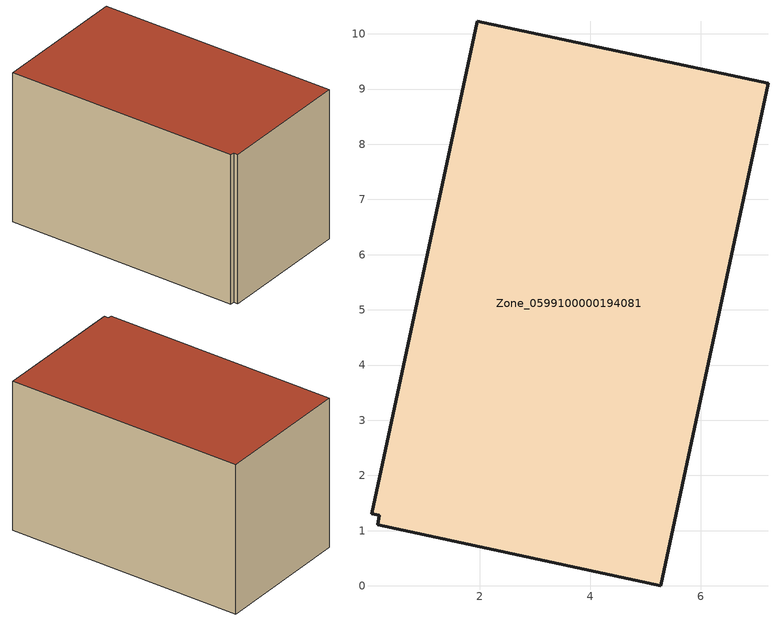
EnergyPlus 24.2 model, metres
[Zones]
Zone_0599100000194081
 floor ground (C_G): 0.18,1.28 0.04,1.31 1.95,10.23 7.22,9.1 5.28,0 0.14,1.11 z0
 wall outside (C_F): 5.28,0 7.22,9.1 1.95,10.23 0.04,1.31 0.18,1.28 0.14,1.11 5.28,0 z0:5.88
 roof outside (C_R): 0.18,1.28 0.14,1.11 5.28,0 7.22,9.1 1.95,10.23 0.04,1.31 z5.88
[BUILDING]
Pand.0599100000194081: North Axis=0; Terrain=City; Loads Convergence Tolerance Value=0.04; Temperature Convergence Tolerance Value=0.4; Solar Distribution=FullExterior; Maximum Number of Warmup Days=25; Minimum Number of Warmup Days=1
[Site:Location]
Rotterdam.The.Hague.AP_ZH_NLD Design_Conditions: Latitude=51.96; Longitude=4.45; Time Zone=1; Elevation=-4.5
[SITE:GROUNDTEMPERATURE:BUILDINGSURFACE]
18, 18, 18, 18, 18, 18, 18, 18, 18, 18, 18, 18
[MATERIAL] Thermal Absorptance=0.9; Solar Absorptance=0.7; Visible Absorptance=0.7
Name | Roughness | Thickness | Conductivity | Density | Specific Heat
G.TC.1975-1991 | MediumSmooth | 0.15 | 0.288461 | 540 | 1210
F.TC.1975-1991 | Rough | 0.3 | 0.230769 | 1920 | 840
R.TC.1975-1991 | MediumRough | 0.2 | 0.153846 | 1500 | 1000
[CONSTRUCTION]
C_G: G.TC.1975-1991
C_F: F.TC.1975-1991
C_R: R.TC.1975-1991
[ZONE]
Zone_0599100000194081: Type=1; Multiplier=1; Ceiling Height=Autocalculate; Volume=Autocalculate; Floor Area=autocalculate; Part of Total Floor Area=Yes
[ZONEINFILTRATION:DESIGNFLOWRATE]
Infil_Zone_0599100000194081: Zone or ZoneList or Space or SpaceList=Zone_0599100000194081; Schedule=AlwaysOn; Design Flow Rate Calculation Method=Flow/Area; Flow Rate per Floor Area=0.003; Constant Term Coefficient=1; Temperature Term Coefficient=0; Velocity Term Coefficient=0; Velocity Squared Term Coefficient=0
[HVACTEMPLATE:ZONE:IDEALLOADSAIRSYSTEM]
Zone_0599100000194081: Maximum Heating Supply Air Temperature=50; Minimum Cooling Supply Air Temperature=13; Maximum Heating Supply Air Humidity Ratio=0.0156; Minimum Cooling Supply Air Humidity Ratio=0.0077; Heating Limit=NoLimit; Cooling Limit=NoLimit; Dehumidification Control Type=ConstantSensibleHeatRatio; Cooling Sensible Heat Ratio=0.7; Dehumidification Setpoint=60; Humidification Control Type=None; Humidification Setpoint=30; Outdoor Air Method=None; Outdoor Air Flow Rate per Person=0.00944; Outdoor Air Flow Rate per Zone Floor Area=0; Outdoor Air Flow Rate per Zone=0; Demand Controlled Ventilation Type=None; Outdoor Air Economizer Type=NoEconomizer; Heat Recovery Type=None; Sensible Heat Recovery Effectiveness=0.7; Latent Heat Recovery Effectiveness=0.65
[ZONECONTROL:THERMOSTAT]
ThermostatControl_Zone_0599100000194081: Zone or ZoneList=Zone_0599100000194081; Control Type Schedule=DualSetpointControlType; Control 1=Thermostat_Zone_0599100000194081; Temperature Difference Between Cutout And Setpoint=0
[THERMOSTATSETPOINT:DUALSETPOINT]
Thermostat_Zone_0599100000194081: Heating Setpoint Temperature Schedule=HeatingSetpoint_Zone_0599100000194081; Cooling Setpoint Temperature Schedule=CoolingSetpoint_Zone_0599100000194081
[SCHEDULE:COMPACT]
HeatingSetpoint_Zone_0599100000194081: Through: 12/31, For: AllDays, Until: 24:00, 21
CoolingSetpoint_Zone_0599100000194081: Through: 12/31, For: AllDays, Until: 24:00, 24
DualSetpointControlType: Through: 12/31, For: AllDays, Until: 24:00, 4
AlwaysOn: Through: 12/31, For: AllDays, Until: 24:00, 1
